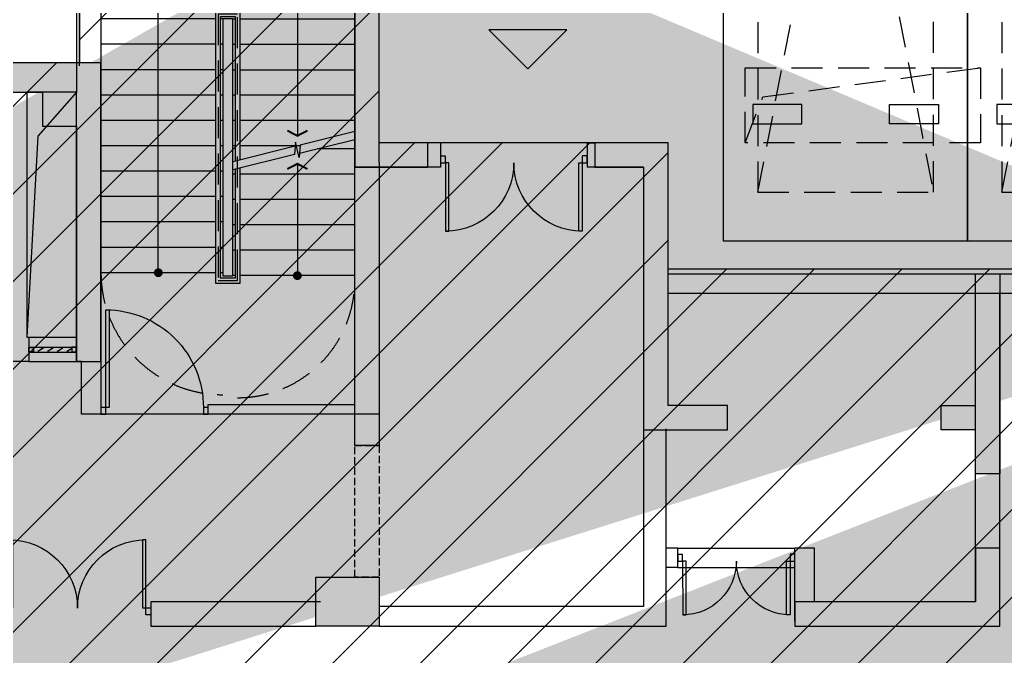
# Model space of a CAD drawing. Header units: millimetres. Extents: x 693907 to 1906102, y -24098 to 332602.
# Drawn here: x 748654 to 758753, y 153846 to 160367 of the extents above; entities that cross this region are included whole.
import ezdxf

# ---------------------------------------------------------------- set-up
doc = ezdxf.new("R2010")
doc.units = ezdxf.units.MM
doc.header["$LTSCALE"] = 100
for name, pattern in [('A6-DK-B1F$0$HIDDEN2', [4.762499999999999, 3.175, -1.5875]), ('X-BF-15$0$DASH', [0.35, 0.25, -0.1]), ('X-BF-15$0$HIDDEN2', [4.762499999999999, 3.175, -1.5875]), ('X-CORE-BF$0$HIDDEN2', [4.762499999999999, 3.175, -1.5875]), ('X-CORE-BF$0$XG-14CORE-SF$0$X1-CORE-SF$0$HIDDEN2', [4.762499999999999, 3.175, -1.5875])]:
    doc.linetypes.add(name, pattern=pattern)
doc.layers.get('Defpoints').update_dxf_attribs({"color": 189})
for name, color, linetype in [('-ACO-TTLB', 153, 'Continuous'), ('15#-HW-B1F$0$S-HATCH-S', 252, 'Continuous'), ('A-HATCH', 251, 'Continuous'), ('A-WIND-IDEN', 244, 'Continuous'), ('A6-DK-B1F$0$A-CONC', 30, 'Continuous'), ('A6-DK-B1F$0$A-PRKG', 175, 'A6-DK-B1F$0$HIDDEN2'), ('A6-DK-B1F$0$A-PRKG-SIGN', 252, 'Continuous'), ('X-BF-15$0$A-WALL', 2, 'Continuous'), ('X-BF-15$0$xref(dwg引用图层)', 7, 'Continuous'), ('X-BF-15$0$XU-CORE-1F-N$0$A-DOOR', 190, 'Continuous'), ('X-BF-15$0$XU-CORE-SF$0$XU-CORE-SF$0$A-STAIR', 142, 'Continuous'), ('X-CORE-BF$0$A-HOLE-FLOR', 242, 'Continuous'), ('X-CORE-BF$0$A-INDEX', 134, 'Continuous'), ('X-CORE-BF$0$A-RAIL', 55, 'Continuous'), ('X-CORE-BF$0$A-STAIR', 142, 'Continuous'), ('X-CORE-BF$0$A-WALL', 2, 'Continuous'), ('X-CORE-BF$0$XU-CORE-28F-1F$0$A-STAIR', 142, 'Continuous'), ('X-CORE-BF$0$XU-CORE-SF$0$A-EVTR', 193, 'Continuous'), ('X-CORE-BF$0$XU-CORE-SF$0$XU-CORE-SF$0$A-DOOR', 190, 'Continuous'), ('X-CORE-BF$0$XU-CORE-SF$0$XU-CORE-SF$0$A-SILL', 135, 'Continuous'), ('X-CORE-BF$0$XU-CORE-SF$0$XU-CORE-SF$0$A-STAIR', 142, 'Continuous'), ('X-CORE-BF$0$XU-CORE-SF$0$XU-CORE-SF$0$A-WIND', 126, 'Continuous'), ('xref(dwg引用图层)', 7, 'Continuous')]:
    doc.layers.add(name, color=color, linetype=linetype)
doc.layers.add('X-CORE-BF$0$XG-14CORE-SF$0$X1-CORE-SF$0$-ACO-PLTW', color=220, linetype='X-CORE-BF$0$XG-14CORE-SF$0$X1-CORE-SF$0$HIDDEN2', plot=False)

# ---------------------------------------------------------------- blocks, each defined once
blk = doc.blocks.new('*U272')
at = {"linetype": 'ByBlock', "lineweight": -2}
for points in [[(85.63800413600178, 734.9259365729326), (85.03035064822492, 34.92620031781171), (50.0303638354689, 34.95658299220056), (50.63801732324574, 734.9563192473214)], [(1415.637503020732, 733.7713949461566), (1415.029849532955, 33.77165869103573), (1450.029836345711, 33.74127601664689), (1450.637489833488, 733.7410122717677)], [(0.0303826743888418, 34.99998681275604), (50.0303638354689, 34.95658299220056), (49.96959848669122, -35.04339063331153), (-0.0303826743888418, -34.99998681275604)], [(1450.029836345711, 33.74127601664689), (1500.029817506791, 33.6978721960914), (1499.969052158013, -36.30210142942069), (1449.969070996933, -36.25869760886521)]]:
    blk.add_lwpolyline(points, close=True, dxfattribs=at)
for centre, start, end in [((50.0303638354689, 34.95658299220056), 359.950262879102, 89.95026287910191), ((1450.02983634571, 33.74127601664689), 89.95026287910191, 179.9502628791019)]:
    blk.add_arc(centre, 699.9999999999999, start, end, dxfattribs=at)
blk = doc.blocks.new('X-CORE-BF$0$XU-CORE-SF$0$A-EVTR-a')
for p, q in [((2.91038304567337e-11, 1825.000000000004), (0, 0)), ((-429.9999999999127, 1700.000000000011), (-429.9999999999709, 1750.000000000007)), ((-379.9999999999418, 1725.000000000004), (-429.9999999999709, 1725.000000000007)), ((380, 1725.000000000004), (430.0000000000291, 1725.000000000007)), ((429.9999999999709, 1700.000000000011), (430.0000000000291, 1750.000000000007)), ((843.999970488745, 915.0000000000218), (-843.9999999999709, 915.0000000000218)), ((550.0000000000291, 3.637978807091713e-12), (-549.9999999999709, 3.637978807091713e-12))]:
    blk.add_line(p, q)
for points in [[(-379.9999999999418, 1775.000000000004), (379.9999999999709, 1775.000000000004), (379.9999999999709, 1675.000000000004), (-379.9999999999127, 1675.000000000004)], [(843.999970488745, 190.0000000000036), (843.999970488745, 130.0000000000036), (-843.9999999999709, 130.0000000000036), (-843.9999999999709, 190.0000000000036)], [(843.999970488745, 100.0000000000036), (843.999970488745, 40.00000000000364), (-843.9999999999709, 40.00000000000364), (-843.9999999999709, 100.0000000000036)]]:
    blk.add_lwpolyline(points, close=True)
for points in [[(-731, 190.0000000000036), (-731, 1625.000000000004), (731.0000000000291, 1625.000000000004), (731.0000000000291, 190.0000000000036)], [(-700, 245.0000000000036), (-700, 1595.000000000004), (700.0000000000291, 1595.000000000004), (700.0000000000291, 245.0000000000036)], [(-399.9999999999709, 245.0000000000036), (-700, 245.0000000000036)], [(-399.9999999999709, 190.0000000000036), (-399.9999999999709, 245.0000000000036)], [(700.0000000000291, 245.0000000000036), (400.0000000000291, 245.0000000000036)], [(400.0000000000291, 245.0000000000036), (400.0000000000291, 190.0000000000036)]]:
    blk.add_lwpolyline(points)
blk.add_circle((2.91038304567337e-11, 1725.227272725901), 60)
blk.add_ellipse((0, 915.0000000000218), major_axis=(-60.06406158313622, 1.2783456e-09), ratio=0.9189189187334816, start_param=-1.570796326775339, end_param=4.712388980404247)
blk = doc.blocks.new('*U236')
for p, q in [((-25, 2.619345e-10), (-25.00000000000004, 489.9999999997092)), ((24.99999999988359, 2.619345e-10), (24.99999999988355, 489.9999999997092))]:
    blk.add_line(p, q)
for points in [[(24.99999999988355, 489.9999999997092), (-25.00000000011646, 489.9999999997092), (-25.00000000011646, 439.9999999997237), (24.99999999988355, 439.9999999997237)], [(24.99999999988355, 489.9999999997092), (-25.00000000011646, 489.9999999997092), (-25.00000000011646, 439.9999999997237), (24.99999999988355, 439.9999999997237)], [(21.99999999988355, 486.9999999997092), (-22.00000000011645, 486.9999999997092), (-22.00000000011645, 442.9999999997237), (21.99999999988355, 442.9999999997237)], [(21.99999999988355, 486.9999999997092), (-22.00000000011645, 486.9999999997092), (-22.00000000011645, 442.9999999997237), (21.99999999988355, 442.9999999997237)], [(15.99999999534339, 395.0000000000073), (12.99999999580905, 395.0000000000073), (12.99999999580905, 398.9013705176549), (-16.00000000488944, 445.0000000000073), (-16.00000000488944, 450.0000000000218), (-13.00000000488944, 450.0000000000073), (-13.00000000488944, 446.0987830509475), (15.99999999580905, 399.9999999995125), (15.99999999580905, 395.0000000000073)], [(15.99999999534339, 295.0000000000073), (12.99999999580905, 295.0000000000073), (12.99999999580905, 298.9013705176549), (-16.00000000488944, 345.0000000000073), (-16.00000000488944, 350.0000000000218), (-13.00000000488944, 350.0000000000073), (-13.00000000488944, 346.0987830509475), (15.99999999580905, 299.9999999995125), (15.99999999580905, 295.0000000000073)], [(15.99999999534339, 195.0000000000073), (12.99999999580905, 195.0000000000073), (12.99999999580905, 198.9013705176549), (-16.00000000488944, 245.0000000000073), (-16.00000000488944, 250.0000000000218), (-13.00000000488944, 250.0000000000073), (-13.00000000488944, 246.0987830509475), (15.99999999580905, 199.9999999995125), (15.99999999580905, 195.0000000000073)], [(15.99999999534339, 95.00000000000728), (12.99999999580905, 95.00000000000728), (12.99999999580905, 98.90137051765487), (-16.00000000488944, 145.0000000000073), (-16.00000000488944, 150.0000000000218), (-13.00000000488944, 150.0000000000073), (-13.00000000488944, 146.0987830509475), (15.99999999580905, 99.99999999951251), (15.99999999580905, 95.00000000000728)], [(24.99999999988359, 0), (-25, 0), (-25, 50), (24.99999999988359, 50)], [(24.99999999988359, 0), (-25, 0), (-25, 50), (24.99999999988359, 50)], [(21.99999999988358, 3), (-22, 3), (-22, 47), (21.99999999988358, 47)], [(21.99999999988358, 3), (-22, 3), (-22, 47), (21.99999999988358, 47)]]:
    blk.add_lwpolyline(points, close=True)
blk = doc.blocks.new('*U237')
at = {"color": 0, "linetype": 'ByBlock', "lineweight": -2}
for points in [[(-85.00000000000955, 1034.999999999999), (-85.00000000000023, 34.99999999999928), (-50.00000000000068, 34.99999999999957), (-50.00000000000909, 1035)], [(-1100, 34.99999999999), (-1050, 34.99999999999014), (-1050, -35.00000000000971), (-1100, -35.0000000000099)], [(-50.00000000000068, 34.99999999999957), (-4.547473508864641e-13, 35.00000000000007), (4.547473508864641e-13, -35.00000000000007), (-49.99999999999955, -35.00000000000062)]]:
    blk.add_lwpolyline(points, close=True, dxfattribs=at)
blk.add_arc((-50.00000000000068, 34.99999999999957), 999.9999999999985, 89.99999999998697, 180.0000000000015, dxfattribs=at)
blk = doc.blocks.new('*U234')
blk.add_line((0, 1146.066007529217), (0, 5.820766091346741e-11))
at = {"const_width": 20}
blk.add_lwpolyline([(-103.2712357440614, 1092.438606896735), (0, 1146.066007529217), (103.2712357440614, 1092.438606896735)], dxfattribs=at)
at = {"const_width": 44.99995500000003}
blk.add_lwpolyline([(-5.763661987613887, -21.7492341932375, 0.9999999999999999), (5.763661987613887, 21.7492341932375, 1)], format="xyb", close=True, dxfattribs=at)
blk = doc.blocks.new('*U235')
blk.add_lwpolyline([(0, 5.820766091346741e-11), (0, 3158.309481982392), (1424.999878989211, 3158.309481982392), (1424.999878989211, 1402.493815902756)])
at = {"const_width": 20}
blk.add_lwpolyline([(1528.271114733272, 1456.121216535237), (1424.999878989211, 1402.493815902756), (1321.728643245149, 1456.121216535237)], dxfattribs=at)
at = {"const_width": 44.99995500000003}
blk.add_lwpolyline([(-5.763661987613887, -21.7492341932375, 0.9999999999999999), (5.763661987613887, 21.7492341932375, 1)], format="xyb", close=True, dxfattribs=at)
blk = doc.blocks.new('X-CORE-BF')
at = {"layer": 'X-CORE-BF$0$A-HOLE-FLOR'}
blk.add_lwpolyline([(10090.00003948266, 11609.99986065071), (9692.60833295955, 11157.47644970033), (9580.000042568485, 9099.999860619952)], dxfattribs=at)
at = {"layer": 'X-CORE-BF$0$A-INDEX'}
for points in [[(12939.99992855525, 11208.20163235982), (12380.27817986027, 11068.27119518608), (12370.57675485882, 10942.15267016719), (12331.77105485302, 11097.37547019045), (12322.06962985155, 10971.25694517155), (11689.99992765986, 10813.23951962364)], [(12373.81056319263, 10984.19217850682), (12939.99992464075, 11125.73951886885)], [(12328.5372465192, 11055.33596185082), (11689.9999283079, 10895.70163229798)]]:
    blk.add_lwpolyline(points, dxfattribs=at)
at = {"layer": 'X-CORE-BF$0$A-RAIL'}
for points in [[(11764.99992833185, 10914.45163230397), (11764.99993498702, 12434.98101666396), (11514.9999344156, 12434.98101666396), (11514.99991914566, 9654.54009588165), (11764.99991914566, 9654.54009588165), (11764.99992772336, 10831.98951963951)], [(11714.99992764585, 10819.48951962014), (11714.99991914566, 9704.54009588165), (11564.99991914566, 9704.54009588165), (11564.99993446232, 12384.98101666396), (11714.99993511927, 12384.98101666396), (11714.9999282831, 10901.95163229178)]]:
    blk.add_lwpolyline(points, dxfattribs=at)
at = {"layer": 'X-CORE-BF$0$A-STAIR'}
blk.add_lwpolyline([(11589.99993449506, 12359.98101666396), (11589.99991914519, 9729.764070178819), (11689.99991914519, 9729.764070178819), (11689.99993981517, 12359.98101666396)], close=True, dxfattribs=at)
at = {"layer": 'X-CORE-BF$0$A-STAIR', "linetype": 'X-CORE-BF$0$HIDDEN2'}
for centre, radius, start, end in [((11539.99994005216, 12409.98101666396), 1200.01065881076, 89.75850966096029, 182.3879942400148), ((11739.99993425806, 12409.98101666396), 1200.01065881076, 357.6120057599852, 90.24149033903963), ((11589.99991938266, 9759.981016663962), 1249.999876814172, 180, 270), ((11739.99991996642, 9679.54009588165), 1200.020725846516, 270, 1.69240073923495)]:
    blk.add_arc(centre, radius, start, end, dxfattribs=at)
at = {"layer": 'X-CORE-BF$0$A-WALL'}
for p, q in [((12940.00004256848, 13609.98101666469), (10340.00004256848, 13609.98101666469)), ((10340.00004256848, 13609.98101666469), (10340.00004256848, 8409.981016664475)), ((12939.99979572283, 8409.981016664417), (12940.00004256848, 13609.98101666469)), ((9380.000042568485, 11609.99986061995), (7260.000042568485, 11609.99986061995)), ((7260.000042568485, 11609.99986061995), (7260.000042568485, 9099.999860619952)), ((9380.000042568485, 9099.999860619952), (9380.000042568485, 11609.99986061995)), ((10090.00003948266, 11609.99986065071), (9580.000042568485, 11609.99986061995)), ((9580.000042568485, 11609.99986061995), (9580.000042568485, 9099.999860619952)), ((10090.00003948266, 9099.999860650714), (10090.00003948266, 11609.99986065071)), ((13189.9995902142, 10889.99984677695), (13189.9998390591, 8309.981016664475)), ((7260.000042568485, 9099.999860619952), (7710.000042568485, 9099.999860619973)), ((7710.000042568485, 9099.999860619973), (7710.000042568485, 8849.999860619973)), ((8810.000042568485, 8849.999860619973), (8810.000042568485, 9099.999860619973)), ((8810.000042568485, 9099.999860619973), (9380.000042568485, 9099.999860619952)), ((9580.000042568485, 9099.999860619952), (9600.000042568485, 9099.999860619952)), ((9600.000042568485, 9099.999860619952), (9600.000042568485, 8849.999860619952)), ((10090.00004256848, 8849.999860619952), (10090.00004256848, 9099.999860619952)), ((10090.00004256848, 9099.999860619952), (10090.00003948266, 9099.999860650714)), ((7710.000042568485, 8849.999860619973), (7582.998118382005, 8849.999860599193)), ((9600.000042568485, 8849.999860619952), (8810.000042568485, 8849.999860619973)), ((10140.00004256848, 8849.999860619952), (10090.00004256848, 8849.999860619952)), ((10140.00004256848, 8309.981016664475), (10140.00004256848, 8849.999860619952)), ((13189.99981976712, 8509.999920076836), (13189.9997917419, 8509.999920076836)), ((13189.9997917419, 8509.999920076836), (13189.9997917419, 8309.981016664475)), ((10340.00004256848, 8409.981016664475), (10340.00004256848, 8409.981016664475)), ((10340.00004256848, 8409.981016664475), (10340.00004256848, 8309.981016664475)), ((11440.00004256848, 8309.98101666442), (11440.00004256848, 8409.981016664478)), ((11440.00004256848, 8409.981016664478), (12939.99979572283, 8409.981016664417)), ((10340.00004256848, 8309.981016664475), (10140.00004256848, 8309.981016664475)), ((11660.00004256848, 8309.981016664475), (11440.00004256848, 8309.98101666442)), ((11780.00004256846, 8309.981016664475), (11660.00004256846, 8309.981016664475)), ((11660.00004256846, 8309.981016664475), (11660.00004256848, 8309.981016664475)), ((13189.9998390591, 8309.981016664475), (11780.00004256848, 8309.981016664475)), ((11780.00004256848, 8309.981016664475), (11780.00004256846, 8309.981016664475))]:
    blk.add_line(p, q, dxfattribs=at)
for points in [[(13189.9995902142, 10889.99984677695), (13189.9995902142, 13859.98101667001), (10090.00003948266, 13859.98101660394), (10090.00003948266, 11609.99986065071)], [(7010.000041480671, 9099.99985512023), (7010.000040899555, 10790.00002438316)]]:
    blk.add_lwpolyline(points, dxfattribs=at)
at = {"layer": 'X-CORE-BF$0$XG-14CORE-SF$0$X1-CORE-SF$0$-ACO-PLTW'}
blk.add_lwpolyline([(11739.99993425806, 12409.98101666396), (11539.99993372319, 12409.98101666396), (11539.99991996642, 9679.54009588165), (11739.99991996642, 9679.54009588165)], close=True, dxfattribs=at)
at = {"layer": 'X-CORE-BF$0$XU-CORE-28F-1F$0$A-STAIR'}
for p, q in [((11714.99998143205, 11579.98101666396), (11689.99998152431, 11579.98101666396)), ((12939.99979572283, 11579.98101666396), (11764.99998130831, 11579.98101666396)), ((11714.99997264714, 11319.98101666396), (11689.99997261407, 11319.98101666396)), ((12939.99979572283, 11319.98101666396), (11764.99997277238, 11319.98101666396)), ((11714.99996386224, 11059.98101666396), (11689.99996370383, 11059.98101666396)), ((12328.8945584279, 11059.98101666396), (11764.99996423645, 11059.98101666396)), ((12379.6404738201, 11059.98101666396), (12341.11966823463, 11059.98101666396)), ((12939.99979572283, 11029.98111208443), (12556.96629750308, 11029.98111208443)), ((11714.99995507732, 10769.98111208443), (11689.99995479359, 10769.98111208443)), ((12939.99979572283, 10769.98111208443), (11764.9999557005, 10769.98111208443)), ((11714.99994629242, 10509.98111208443), (11689.99994588335, 10509.98111208443)), ((12939.99979572283, 10509.98111208443), (11764.99994716457, 10509.98111208443)), ((11714.99993750751, 10249.98111208443), (11689.99993697311, 10249.98111208443)), ((12939.99979572283, 10249.98111208443), (11764.99993862864, 10249.98111208443)), ((11714.9999287226, 9989.981112084432), (11689.99992806287, 9989.981112084432)), ((12939.99979572283, 9989.981112084432), (11764.9999300927, 9989.981112084432)), ((11714.99991993769, 9729.981112084432), (11689.99991915263, 9729.981112084432)), ((12939.99979572283, 9729.981112084432), (11764.99992155677, 9729.981112084432))]:
    blk.add_line(p, q, dxfattribs=at)
for points in [[(11514.99991981302, 12359.98101666396), (10340.00004256848, 12359.98101666396)], [(11589.99991938266, 12359.98101666396), (11564.99991945818, 12359.98101666396)], [(11689.99995492757, 12359.98101666396), (11714.99995485205, 12359.98101666396)], [(11764.99995449721, 12359.98101666396), (12939.99983174174, 12359.98101666396)], [(11514.99991981302, 12099.98101666396), (10340.00004256848, 12099.98101666396)], [(11589.99991938266, 12099.98101666396), (11564.99991945818, 12099.98101666396)], [(11689.99995492757, 12099.98101666396), (11714.99995485205, 12099.98101666396)], [(11764.99995449721, 12099.98101666396), (12939.99983174174, 12099.98101666396)], [(11514.99991981302, 11839.98101666396), (10340.00004256848, 11839.98101666396)], [(11589.99991938266, 11839.98101666396), (11564.99991945818, 11839.98101666396)], [(11689.99995492757, 11839.98101666396), (11714.99995485205, 11839.98101666396)], [(11764.99995449721, 11839.98101666396), (12939.99983174174, 11839.98101666396)], [(11514.99991981302, 11579.98101666396), (10340.00004256848, 11579.98101666396)], [(11589.99991938266, 11579.98101666396), (11564.99991945818, 11579.98101666396)], [(11514.99991981302, 11319.98101666396), (10340.00004256848, 11319.98101666396)], [(11589.99991938266, 11319.98101666396), (11564.99991945818, 11319.98101666396)], [(11514.99991981302, 11059.98101666396), (10340.00004256848, 11059.98101666396)], [(11589.99991938266, 11059.98101666396), (11564.99991945818, 11059.98101666396)], [(11514.99991981302, 10799.98101666396), (10340.00004256848, 10799.98101666396)], [(11589.99991938266, 10799.98101666396), (11564.99991945818, 10799.98101666396)], [(11514.99991981302, 10539.98101666396), (10340.00004256848, 10539.98101666396)], [(11589.99991938266, 10539.98101666396), (11564.99991945818, 10539.98101666396)], [(11514.99991981302, 10279.98101666396), (10340.00004256848, 10279.98101666396)], [(11589.99991938266, 10279.98101666396), (11564.99991945818, 10279.98101666396)], [(11514.99991981302, 10019.98101666396), (10340.00004256848, 10019.98101666396)], [(11589.99991938266, 10019.98101666396), (11564.99991945818, 10019.98101666396)], [(11514.99991981302, 9759.981016663962), (10340.00004256848, 9759.981016663962)], [(11589.99991938266, 9759.981016663962), (11564.99991945818, 9759.981016663962)]]:
    blk.add_lwpolyline(points, dxfattribs=at)
at = {"layer": 'X-CORE-BF$0$XU-CORE-SF$0$XU-CORE-SF$0$A-SILL'}
for points in [[(9600.000042568485, 9099.999860619952), (10090.00004256848, 9099.999860619952)], [(9600.000042568485, 8849.999860619952), (10090.00004256854, 8849.99986062129)]]:
    blk.add_lwpolyline(points, dxfattribs=at)
at = {"layer": 'X-CORE-BF$0$XU-CORE-SF$0$XU-CORE-SF$0$A-STAIR'}
blk.add_lwpolyline([(11440.00004256848, 8309.98101666442), (10340.00004256848, 8309.98101666442)], dxfattribs=at)
at = {"layer": 'X-CORE-BF$0$A-INDEX'}
blk.add_blockref('*U235', (10927.49997965059, 9759.981016663962), dxfattribs=at)
at = {"layer": 'X-CORE-BF$0$A-INDEX', "xscale": -1}
blk.add_blockref('*U234', (12352.4998586398, 9729.981112084432), dxfattribs=at)
at = {"layer": 'X-CORE-BF$0$XU-CORE-SF$0$A-EVTR', "xscale": -1}
blk.add_blockref('X-CORE-BF$0$XU-CORE-SF$0$A-EVTR-a', (8260.000042568543, 9099.999860619973), dxfattribs=at)
at = {"layer": 'X-CORE-BF$0$XU-CORE-SF$0$XU-CORE-SF$0$A-DOOR', "extrusion": (0, 0, -1), "zscale": -1}
blk.add_blockref('*U237', (-10340.00004256848, 8344.981016664431), dxfattribs=at)
at = {"layer": 'X-CORE-BF$0$XU-CORE-SF$0$XU-CORE-SF$0$A-WIND', "rotation": 270}
blk.add_blockref('*U236', (9600.000042568776, 8972.821054963162), dxfattribs=at)
blk = doc.blocks.new('*U274')
at = {"linetype": 'ByBlock', "lineweight": -2}
for points in [[(-0.03038267438884178, -34.99998681275603), (49.96959848669122, -35.04339063331153), (50.0303638354689, 34.95658299220055), (0.03038267438884178, 34.99998681275603)], [(1449.969070996933, -36.25869760886521), (1499.969052158013, -36.30210142942069), (1500.029817506791, 33.6978721960914), (1450.02983634571, 33.74127601664688)], [(84.36193181167042, -735.0735095628213), (84.96958529944723, -35.07377330770037), (49.96959848669122, -35.04339063331153), (49.36194499891437, -735.0431268884323)], [(1414.3614306964, -736.2280511895972), (1414.969084184177, -36.22831493447636), (1449.969070996933, -36.25869760886521), (1449.361417509157, -736.2584338639859)]]:
    blk.add_lwpolyline(points, close=True, dxfattribs=at)
for centre, start, end in [((49.96959848669122, -35.04339063331153), 269.950262879102, 359.950262879102), ((1449.969070996933, -36.25869760886521), 179.950262879102, 269.950262879102)]:
    blk.add_arc(centre, 699.9999999999998, start, end, dxfattribs=at)
blk = doc.blocks.new('*U275')
at = {"linetype": 'ByBlock', "lineweight": -2}
for points in [[(85.5077926743353, 584.9259930896924), (85.0303506482249, 34.92620031781171), (50.0303638354689, 34.95658299220055), (50.50780586157926, 584.956375764081)], [(1115.507404592585, 584.0318743862492), (1115.029962566474, 34.03208161436864), (1150.02994937923, 34.00169893997981), (1150.507391405341, 584.0014917118604)], [(0.03038267438884179, 34.99998681275603), (50.0303638354689, 34.95658299220055), (49.96959848669121, -35.04339063331152), (-0.03038267438884179, -34.99998681275603)], [(1150.02994937923, 34.00169893997981), (1200.02993054031, 33.95829511942432), (1199.969165191533, -36.04167850608776), (1149.969184030452, -35.99827468553227)]]:
    blk.add_lwpolyline(points, close=True, dxfattribs=at)
for centre, start, end in [((50.0303638354689, 34.95658299220055), 359.950262879102, 89.95026287910193), ((1150.02994937923, 34.00169893997981), 89.95026287910193, 179.9502628791019)]:
    blk.add_arc(centre, 549.9999999999998, start, end, dxfattribs=at)
blk = doc.blocks.new('X-BF-15')
at = {"color": 4, "linetype": 'X-BF-15$0$DASH', "ltscale": 3}
blk.add_lwpolyline([(12939.80201494336, 6639.999654809071), (12939.8020149433, 7989.999654809071), (13189.99959511656, 7989.999654809071), (13189.99959511662, 6639.999654809071)], close=True, dxfattribs=at)
at = {"layer": 'X-BF-15$0$A-WALL'}
for p, q in [((13819.93667752229, 11089.99986061995), (13819.93667752229, 10839.99986061995)), ((15319.97205916201, 11091.30200644123), (15319.97205916201, 10841.30200644123)), ((16129.99990116144, 6139.827003200131), (16129.99990116144, 8159.999455447716)), ((16250.01368091223, 6939.39432057977), (16129.99990116144, 6939.440289855469)), ((16250.01368091223, 6739.827003192564), (16250.01368091223, 6939.39432057977)), ((17650.01390697915, 6939.417305217648), (17450.01390697915, 6939.493911880301)), ((17450.01390697915, 6190.184539210401), (17450.01390697915, 6939.49391188036)), ((17650.01390697921, 6389.999654809071), (17650.01390697915, 6939.49391188036)), ((16250.01368091223, 6739.827003192564), (16129.99990116144, 6739.872972468322)), ((12589.99764109033, 6389.827003420098), (10850.06074724221, 6389.82700353465)), ((10850.06074724221, 6389.82700353465), (10850.06074722737, 6139.999654859246)), ((10850.06074722737, 6139.999654859246), (12540.0023876107, 6139.999654753425)), ((13190.0023876107, 6139.827003384358), (16129.99990116144, 6139.827003200131))]:
    blk.add_line(p, q, dxfattribs=at)
at = {"layer": 'X-BF-15$0$A-WALL', "color": 1, "linetype": 'X-BF-15$0$HIDDEN2'}
blk.add_lwpolyline([(16939.86434171032, 11859.99998903106), (19350.0000014643, 11859.99998903106), (19350.0000014643, 11089.99992586672), (16939.86434171032, 11089.99992586672)], close=True, dxfattribs=at)
blk.add_lwpolyline([(16939.86434171032, 11089.99992586672), (17120.00000627959, 11561.8804703083), (19350.0000014643, 11859.99998903106)], dxfattribs=at)
at = {"layer": 'X-BF-15$0$A-WALL'}
for points in [[(13819.93667752229, 11089.99986061995), (13200.36766483184, 11089.99986061995)], [(15319.97205916201, 11091.30200644123), (15409.99434868598, 11091.30200644123)], [(13819.93667752229, 10839.99986061995), (12950.56564252477, 10839.99986061995)], [(15899.99434868598, 10839.99975911534), (15319.97205916201, 10839.99986061995)], [(16149.99451466449, 9749.999656406813), (24239.99347416704, 9749.999652489903)], [(16149.99451466449, 9549.999656406813), (24239.99347416704, 9549.999652489903)], [(17450.01390697915, 6140.087215562467), (19550.00106398123, 6140.00885050144), (19550.00106691776, 9549.999654760642)], [(19300.00095019504, 6390.106174149376), (19300.00095291642, 9549.999654881656)], [(15899.79194113161, 8159.999455446785), (15899.79194113161, 6339.827003197919), (13189.99764109033, 6339.827003380575)]]:
    blk.add_lwpolyline(points, dxfattribs=at)
at = {"layer": 'X-BF-15$0$XU-CORE-SF$0$XU-CORE-SF$0$A-STAIR'}
for p, q in [((16250.01368091223, 6939.417305217648), (17450.01390697915, 6939.417305217707)), ((16250.01368091223, 6739.827003192564), (17450.01390697915, 6739.827003192622))]:
    blk.add_line(p, q, dxfattribs=at)
at = {"layer": 'X-BF-15$0$xref(dwg引用图层)'}
blk.add_blockref('X-CORE-BF', (0, 0), dxfattribs=at)
at = {"layer": 'X-BF-15$0$XU-CORE-1F-N$0$A-DOOR', "xscale": -1, "rotation": 180}
for name, p in [('*U272', (13819.96706019659, 10919.66451459884)), ('*U274', (9350.040450944303, 6289.175937215041)), ('*U275', (16250.01368091223, 6839.610661886167))]:
    blk.add_blockref(name, p, dxfattribs=at)
blk = doc.blocks.new('15#-HW-B1F$0$1616121653', base_point=(510310.1637273663, -168713.9568305279))
at = {"layer": '15#-HW-B1F$0$S-HATCH-S'}
h = blk.add_hatch(color=256, dxfattribs=at)
h.dxf.hatch_style = 1
h.paths.add_polyline_path([(547710.3661771624, -157423.956800355), (547010.3661345802, -157423.9568003549), (547010.3661345802, -157673.9568003549), (547460.3661407642, -157673.9568003549), (547460.3663102058, -160363.9569046612), (548320.3664494455, -160363.9569046612), (548320.3664494455, -160113.9569046612), (547710.3662978378, -160113.9569046612)], flags=17)
edge = h.paths.add_edge_path()
edge.add_line((551860.3934972812, -166453.9568003549), (551860.5646819114, -167953.9568003549))
edge.add_line((551860.5646819114, -167953.9568003549), (551860.5646819114, -168003.9569533721))
edge.add_line((551860.5646819114, -168003.9569533721), (551110.5646819114, -168003.9569533721))
edge.add_line((551110.5646819114, -168003.9569533721), (551110.5646819114, -167753.9569533721))
edge.add_line((551110.5646819114, -167753.9569533721), (551610.3662069929, -167753.9569533721))
edge.add_line((551610.3662069929, -167753.9569533721), (551610.1980571961, -166453.9767687804))
edge.add_line((551610.1980571961, -166453.9767687804), (551360.3934995602, -166453.9767687804))
edge.add_line((551360.3934995602, -166453.9767687804), (551360.3934995602, -165953.9767687804))
edge.add_line((551360.3934995602, -165953.9767687804), (551860.3934995602, -165953.9767687804))
edge.add_line((551860.3934995602, -165953.9767687804), (551860.3934995602, -166453.9767687804))
edge.add_line((551110.5647244691, -162123.956953372), (551860.5646819114, -162123.956953372))
edge.add_line((551860.5646819114, -162123.956953372), (551860.5646819114, -163773.9569046612))
edge.add_line((551860.5646819114, -163773.9569046612), (551610.3662070041, -163773.9569046612))
edge.add_line((551610.3662070041, -163773.9569046612), (551610.3662070041, -162373.9582608762))
edge.add_line((551610.3662070041, -162373.9582608762), (549460.36698539, -162373.9582608762))
edge.add_line((549460.36698539, -162373.9582608762), (549460.36698539, -162123.9569046611))
edge.add_line((549460.36698539, -162123.9569046611), (550860.36698539, -162123.9569046611))
edge.add_line((550860.3668711134, -162123.956953372), (550860.3668711134, -160363.9569046612))
edge.add_line((550860.3668711134, -160363.9569046612), (550360.3668711134, -160363.9569046612))
edge.add_line((550360.3668711134, -160363.9569046612), (550360.3668711134, -160113.9569046612))
edge.add_line((550360.3668711134, -160113.9569046612), (550860.3668711134, -160113.9569046612))
edge.add_line((550860.3668711134, -160113.9569046612), (550860.366871113, -159263.9569046611))
edge.add_line((550860.366871113, -159263.9569046611), (550610.5647244689, -159263.9569046611))
edge.add_line((550610.5647244689, -159263.9569046611), (550610.5647244689, -158763.9569046611))
edge.add_line((550610.5647244689, -158763.9569046611), (551110.5647244689, -158763.9569046611))
edge.add_line((551110.5647244689, -158763.9569046611), (551110.5647244691, -159263.9569046611))
edge.add_line((551110.5647244691, -159263.9569046611), (551110.5647244691, -160363.9569046612))
edge.add_line((551110.5647244691, -160363.9569046612), (551110.3668711134, -160363.9569046612))
edge.add_line((551110.3668711134, -160363.9569046612), (551110.3668711134, -162123.956953372))
edge.add_line((538820.3659660635, -168003.9572796901), (538820.3659703413, -164853.9569076179))
edge.add_line((538820.3659703413, -164853.9569076179), (538570.3659703413, -164853.9569076179))
edge.add_line((538570.3659703413, -164853.9569076179), (538570.3659660635, -166753.9569076179))
edge.add_line((538570.3659660635, -166753.9569076179), (537920.3662070297, -166753.9569076179))
edge.add_line((537920.3662070297, -166753.9569076179), (537920.3662070297, -167003.9569076179))
edge.add_line((537920.3662070297, -167003.9569076179), (538570.3659660635, -167003.9569076179))
edge.add_line((538570.3659660635, -167003.9569076179), (538570.3659660635, -168003.95727969))
edge.add_line((538570.3659660635, -168003.95727969), (538820.3659660635, -168003.9569533721))
edge.add_line((544750.3664408266, -167503.956930495), (544750.3664408266, -167003.9569076179))
edge.add_line((544750.3664408266, -167003.9569076179), (545400.3661998603, -167003.9569076179))
edge.add_line((545400.3661998603, -167003.9569076179), (545400.3661998603, -166753.9569076179))
edge.add_line((545400.3661998603, -166753.9569076179), (544750.3664408266, -166753.9569076179))
edge.add_line((544750.3664408266, -166753.9569076179), (544750.3664444052, -164853.9569076179))
edge.add_line((544750.3664444052, -164853.9569076179), (544500.3664444052, -164853.9569076179))
edge.add_line((544500.3664444052, -164853.9569076179), (544500.3664403413, -168003.9569533721))
edge.add_line((544500.3664403413, -168003.9569533721), (544750.3664408266, -168003.9569533721))
edge.add_line((544750.3664408266, -168003.9569533721), (545000.366449445, -168003.956953372))
edge.add_line((545000.366449445, -168003.956953372), (545000.366449445, -167503.9572796901))
edge.add_line((545000.366449445, -167503.9572796901), (544750.3664408266, -167503.9572796901))
edge.add_line((511160.366210027, -166303.9575310281), (511160.366210027, -168003.9568003549))
edge.add_line((511160.366210027, -168003.9568003549), (537195.3659660628, -168003.9569049267))
edge.add_line((537195.3659660628, -168003.9569049267), (537195.3659660628, -167703.9572309791))
edge.add_line((537195.3659660628, -167703.9572309791), (535250.8848694912, -167703.9572309791))
edge.add_line((535250.8848694912, -167703.9572309791), (535250.630237232, -164953.9569076179))
edge.add_line((535250.630237232, -164953.9569076179), (535000.630237232, -164953.9569076179))
edge.add_line((535000.630237232, -164953.9569076179), (535000.3659660635, -167703.9568003549))
edge.add_line((535000.3659660635, -167703.9568003549), (528120.3670196899, -167703.9568003549))
edge.add_line((528120.3670196899, -167703.9568003549), (528120.3670196899, -164953.9569076179))
edge.add_line((528120.3670196899, -164953.9569076179), (527870.3670196899, -164953.9569076179))
edge.add_line((527870.3670196899, -164953.9569076179), (527870.3670196899, -167703.9572309791))
edge.add_line((527870.3670196899, -167703.9572309791), (524550.3664509684, -167703.9572309791))
edge.add_line((524550.3664509684, -167703.9572309791), (524550.3664509684, -167003.9569076179))
edge.add_line((524550.3664509684, -167003.9569076179), (525200.3662100022, -167003.9569076179))
edge.add_line((525200.3662100022, -167003.9569076179), (525200.3662100022, -166753.9569076179))
edge.add_line((525200.3662100022, -166753.9569076179), (524550.3664509684, -166753.9569076179))
edge.add_line((524550.3664509684, -166753.9569076179), (524550.366450968, -164853.9569076179))
edge.add_line((524550.366450968, -164853.9569076179), (524300.366450968, -164853.9569076179))
edge.add_line((524300.366450968, -164853.9569076179), (524300.3664509684, -167703.9572309791))
edge.add_line((524300.3664509684, -167703.9572309791), (518620.365967586, -167703.9572309791))
edge.add_line((518620.365967586, -167703.9572309791), (518620.3659634838, -164853.9569076179))
edge.add_line((518620.3659634838, -164853.9569076179), (518370.3659634838, -164853.9569076179))
edge.add_line((518370.3659634838, -164853.9569076179), (518370.365967586, -166753.9569076179))
edge.add_line((518370.365967586, -166753.9569076179), (517720.3662085522, -166753.9569076179))
edge.add_line((517720.3662085522, -166753.9569076179), (517720.3662085522, -167003.9569076179))
edge.add_line((517720.3662085522, -167003.9569076179), (518370.365967586, -167003.9569076179))
edge.add_line((518370.365967586, -167003.9569076179), (518370.365967586, -167703.9572309791))
edge.add_line((518370.365967586, -167703.9572309791), (515050.3665363079, -167703.9572309791))
edge.add_line((515050.3665363079, -167703.9572309791), (515050.3665363077, -164953.9569076179))
edge.add_line((515050.3665363077, -164953.9569076179), (514800.3665363077, -164953.9569076179))
edge.add_line((514800.3665363077, -164953.9569076179), (514800.3665363074, -167703.9568003549))
edge.add_line((514800.3665363074, -167703.9568003549), (511460.3662100275, -167703.9572244346))
edge.add_line((511460.3662100275, -167703.9572244346), (511460.3662100275, -165953.9581497548))
edge.add_line((511460.3662100275, -165953.9581497548), (510660.1714238001, -165953.9564994132))
edge.add_line((510660.1714238001, -165953.9564994132), (510660.1644041892, -162323.9576353381))
edge.add_line((510660.1644041892, -162323.9576353381), (511210.3662100274, -162323.9576353381))
edge.add_line((511210.3662100274, -162323.9576353381), (511210.3662100274, -163773.9569005907))
edge.add_line((511210.3662100274, -163773.9569005907), (511460.3662100275, -163773.9569005907))
edge.add_line((511460.3662100275, -163773.9569005907), (511460.3662100275, -162323.9569046611))
edge.add_line((511460.3662100275, -162323.9569046611), (513660.365431642, -162323.9569046611))
edge.add_line((513660.365431642, -162323.9569046611), (513660.365431642, -162073.9569046611))
edge.add_line((513660.365431642, -162073.9569046611), (512310.6233063887, -162073.9569046611))
edge.add_line((512310.6233063887, -162073.9569046611), (512310.3655448144, -160363.9495819206))
edge.add_line((512310.3655448144, -160363.9495819206), (512610.3655459185, -160363.9569046611))
edge.add_line((512610.3655459185, -160363.9569046611), (512610.3655459185, -160113.9569046611))
edge.add_line((512610.3655459185, -160113.9569046611), (512310.5647244688, -160113.9569046611))
edge.add_line((512310.5647244688, -160113.9569046611), (512310.5647244689, -157723.9570779619))
edge.add_line((512310.5647244689, -157723.9570779619), (515410.3668431335, -157723.9570779619))
edge.add_line((515410.3668431335, -157723.9570779619), (515410.3666879151, -160113.9569046612))
edge.add_line((515410.3666879151, -160113.9569046612), (514800.3665363074, -160113.9569046612))
edge.add_line((514800.3665363074, -160113.9569046612), (514800.3665363074, -160363.9569046612))
edge.add_line((514800.3665363074, -160363.9569046612), (515660.3666755471, -160363.9569046612))
edge.add_line((515660.3666755471, -160363.9569046612), (515660.3668462484, -157723.9570779619))
edge.add_line((515660.3668462484, -157723.9570779619), (518370.3665362751, -157723.9570779619))
edge.add_line((518370.3665362751, -157723.9570779619), (518370.3665391605, -159413.9569696178))
edge.add_line((518370.3665391605, -159413.9569696178), (518193.366539771, -159413.956969908))
edge.add_line((518193.366539771, -159413.956969908), (518193.366539771, -159663.956969908))
edge.add_line((518193.366539771, -159663.956969908), (518943.3646137904, -159663.9572471022))
edge.add_line((518943.3646137904, -159663.9572471022), (518943.3646137904, -159413.956969908))
edge.add_line((518943.3646137904, -159413.956969908), (518620.3665394516, -159413.956969908))
edge.add_line((518620.3665394516, -159413.956969908), (518620.3665363079, -156903.9571005066))
edge.add_line((518620.3665363079, -156903.9571005066), (521100.3668231948, -156903.9569860597))
edge.add_line((521100.3668231948, -156903.9569860597), (521100.3669657383, -157253.956969632))
edge.add_line((521100.3669657383, -157253.956969632), (521450.3666765384, -157253.956969632))
edge.add_line((521450.3666765384, -157253.956969632), (521450.366533995, -159663.956969908))
edge.add_line((521450.366533995, -159663.956969908), (521700.366533995, -159663.956969908))
edge.add_line((521700.366533995, -159663.956969908), (521700.366533995, -156603.9571385158))
edge.add_line((521700.366533995, -156603.9571385158), (518320.3665363079, -156603.9571385158))
edge.add_line((518320.3665363079, -156603.9571385158), (518320.3665363079, -157423.9568003549))
edge.add_line((518320.3665363079, -157423.9568003549), (512010.5647244689, -157423.9568003549))
edge.add_line((512010.5647244689, -157423.9568003549), (512010.5647244689, -160363.9569046611))
edge.add_line((512010.5647244689, -160363.9569046611), (512010.5647244625, -161973.9576353381))
edge.add_line((512010.5647244625, -161973.9576353381), (510310.1637273663, -161973.9576353381))
edge.add_line((510310.1637273663, -161973.9576353381), (510310.1721006203, -166303.9557775667))
edge.add_line((510310.1721006203, -166303.9557775667), (511160.3676106065, -166303.957531031))
edge.add_line((541719.9700723749, -156653.956969632), (542020.3661625583, -156653.9569843916))
edge.add_line((541420.3661742941, -156653.9569932889), (544750.366449445, -156653.9571367822))
edge.add_line((544750.366449445, -156653.9571367822), (544750.366449445, -157423.9568003549))
edge.add_line((544750.366449445, -157423.9568003549), (545250.366449445, -157423.9568003549))
edge.add_line((545250.366449445, -157423.9568003549), (545250.366449445, -157673.9568003549))
edge.add_line((545250.366449445, -157673.9568003549), (544750.366449445, -157673.9568003549))
edge.add_line((544750.366449445, -157673.9568003549), (544750.366449445, -159413.9569696178))
edge.add_line((544750.366449445, -159413.9569696178), (544927.3664459819, -159413.956969908))
edge.add_line((544927.3664459819, -159413.956969908), (544927.3664459819, -159663.956969908))
edge.add_line((544927.3664459819, -159663.956969908), (544700.3664459819, -159663.956969908))
edge.add_line((544700.3664459819, -159663.956969908), (544177.368371963, -159663.956969908))
edge.add_line((544177.368371963, -159663.956969908), (544177.368371963, -159413.956969908))
edge.add_line((544177.368371963, -159413.956969908), (544500.366449445, -159413.956969908))
edge.add_line((544500.366449445, -159413.956969908), (544500.366449445, -156903.956969908))
edge.add_line((544500.366449445, -156903.956969908), (542020.3661625583, -156903.956969908))
edge.add_line((542020.3661625583, -156903.956969908), (542020.3661625583, -157253.956969632))
edge.add_line((542020.3661625583, -157253.956969632), (541670.3661666715, -157253.956969632))
edge.add_line((541670.3661666715, -157253.956969632), (541670.3661718341, -159663.956969908))
edge.add_line((541670.3661718341, -159663.956969908), (541420.3661718341, -159663.956969908))
edge.add_line((541420.3661718341, -159663.956969908), (541420.3663943631, -157253.956969632))
edge.add_line((541420.3663943631, -157253.956969632), (541420.3661742941, -157253.956969632))
edge.add_line((541420.3661742941, -157253.956969632), (541420.3661742941, -156653.956969632))
edge.add_line((511160.3664914265, -168513.9568305279), (511560.3664914265, -168513.9568305279))
edge.add_line((511360.3664914265, -168713.9568305279), (511360.3664914265, -168313.9568305279))
edge.add_line((511460.3662100279, -162373.9568881253), (511460.3662100279, -162373.9569046611))
edge.add_line((524550.3667518287, -154918.9572309791), (524550.366150107, -154653.9571005066))
edge.add_line((524550.366150107, -154653.9571005066), (521100.3665920094, -154653.9571005066))
edge.add_line((521100.3665920094, -154653.9571005066), (521100.3665920094, -155253.9571005066))
edge.add_line((521100.3665920094, -155253.9571005066), (521700.366533995, -155253.9571005066))
edge.add_line((521700.366533995, -155253.9571005066), (521700.366533995, -154903.9571005066))
edge.add_line((521700.366533995, -154903.9571005066), (524300.3665339949, -154903.9571005066))
edge.add_line((524300.3665339949, -154903.9571005066), (524300.3670196899, -155003.956969908))
edge.add_line((524300.3670196899, -155003.956969908), (524300.3670196899, -157673.9568003549))
edge.add_line((524300.3670196899, -157673.9568003549), (525050.3670196899, -157673.9568003549))
edge.add_line((525050.3670196899, -157673.9568003549), (525050.3670196899, -157423.9568003549))
edge.add_line((525050.3670196899, -157423.9568003549), (524550.3670196899, -157423.9568003549))
edge.add_line((524550.3670196899, -157423.9568003549), (524550.3670196899, -155218.9572309791))
edge.add_line((524550.3670196899, -155218.9572309791), (524550.366450968, -155218.9572309791))
edge.add_line((524550.366450968, -155218.9572309791), (524550.366450968, -154918.9572309791))
h = blk.add_hatch(color=256, dxfattribs=at)
h.dxf.hatch_style = 1
h.paths.add_polyline_path([(524550.366150107, -154653.9571005066), (521100.3665920094, -154653.9571005066), (521100.3665920094, -155253.9571005066), (521700.366533995, -155253.9571005066), (521700.366533995, -154903.9571005066), (524300.3665339949, -154903.9571005066), (524300.3670196899, -155003.956969908), (524300.3670196899, -157673.9568003549), (525050.3670196899, -157673.9568003549), (525050.3670196899, -157423.9568003549), (524550.3670196899, -157423.9568003549), (524550.3670196899, -155218.9572309791), (524550.366450968, -155218.9572309791), (524550.366450968, -154918.9572309791)])
h = blk.add_hatch(color=256, dxfattribs=at)
h.dxf.hatch_style = 1
h.paths.add_polyline_path([(521700.366533995, -156603.9571385158), (518320.3665363079, -156603.9571385158), (518320.3665363079, -157423.9568003549), (512010.5647244689, -157423.9568003549), (512010.5647244689, -160363.9569046611), (512010.5647244625, -161973.9576353381), (510310.1637273663, -161973.9576353381), (510310.1721006203, -166303.9557775667), (511160.366210027, -166303.9575310281), (511160.366210027, -168003.9568003549), (537195.3659660628, -168003.9569049267), (537195.3659660628, -167703.9572309791), (535250.8848694912, -167703.9572309791), (535250.630237232, -164953.9569076179), (535000.630237232, -164953.9569076179), (535000.3659660635, -167703.9568003549), (528120.3670196899, -167703.9568003549), (528120.3670196899, -164953.9569076179), (527870.3670196899, -164953.9569076179), (527870.3670196899, -167703.9572309791), (524550.3664509684, -167703.9572309791), (524550.3664509684, -167003.9569076179), (525200.3662100022, -167003.9569076179), (525200.3662100022, -166753.9569076179), (524550.3664509684, -166753.9569076179), (524550.366450968, -164853.9569076179), (524300.366450968, -164853.9569076179), (524300.3664509684, -167703.9572309791), (518620.365967586, -167703.9572309791), (518620.3659634838, -164853.9569076179), (518370.3659634838, -164853.9569076179), (518370.365967586, -166753.9569076179), (517720.3662085522, -166753.9569076179), (517720.3662085522, -167003.9569076179), (518370.365967586, -167003.9569076179), (518370.365967586, -167703.9572309791), (515050.3665363079, -167703.9572309791), (515050.3665363077, -164953.9569076179), (514800.3665363077, -164953.9569076179), (514800.3665363074, -167703.9568003549), (511460.3662100275, -167703.9572244346), (511460.3662100275, -165953.9581497548), (510660.1714238001, -165953.9564994132), (510660.1644041892, -162323.9576353381), (511210.3662100274, -162323.9576353381), (511210.3662100274, -163773.9569005907), (511460.3662100275, -163773.9569005907), (511460.3662100275, -162323.9569046611), (513660.365431642, -162323.9569046611), (513660.365431642, -162073.9569046611), (512310.6233063887, -162073.9569046611), (512310.3655448144, -160363.9495819206), (512610.3655459185, -160363.9569046611), (512610.3655459185, -160113.9569046611), (512310.5647244688, -160113.9569046611), (512310.5647244689, -157723.9570779619), (515410.3668431335, -157723.9570779619), (515410.3666879151, -160113.9569046612), (514800.3665363074, -160113.9569046612), (514800.3665363074, -160363.9569046612), (515660.3666755471, -160363.9569046612), (515660.3668462484, -157723.9570779619), (518370.3665362751, -157723.9570779619), (518370.3665391605, -159413.9569696178), (518193.366539771, -159413.956969908), (518193.366539771, -159663.956969908), (518943.3646137904, -159663.9572471022), (518943.3646137904, -159413.956969908), (518620.3665394516, -159413.956969908), (518620.3665363079, -156903.9571005066), (521100.3668231948, -156903.9569860597), (521100.3669657383, -157253.956969632), (521450.3666765384, -157253.956969632), (521450.366533995, -159663.956969908), (521700.366533995, -159663.956969908)])
h = blk.add_hatch(color=256, dxfattribs=at)
h.dxf.hatch_style = 1
h.paths.add_polyline_path([(527260.3668804497, -160363.9569046612), (528120.3670196899, -160363.9569046612), (528120.3670196899, -160113.9569046612), (527510.3668680817, -160113.9569046612), (527510.3668680817, -157423.9568003549), (526760.3667048246, -157423.9568003549), (526760.3667048246, -157673.9568003549), (527260.3667048246, -157673.9568003549)], flags=17)
h = blk.add_hatch(color=256, dxfattribs=at)
h.dxf.hatch_style = 1
h.paths.add_polyline_path([(524550.3688830191, -160523.9569046611), (524300.3670196899, -160523.9569046611), (524300.3670196899, -157673.9568003549), (524550.3688830191, -157673.9568003549)])
h = blk.add_hatch(color=256, dxfattribs=at)
h.dxf.hatch_style = 1
h.paths.add_polyline_path([(530660.3674416326, -160363.9569046612), (530310.3674416326, -160363.9569046612), (530310.3674416326, -160113.9569046612), (530660.3674416326, -160113.9569046612), (530660.3674416326, -158763.9569046611), (530910.3674416326, -158763.9569046611), (530910.3674416326, -160363.9569046612), (530910.3674416326, -160813.9569046612), (530660.3674416326, -160813.9569046612)], flags=17)
h = blk.add_hatch(color=256, dxfattribs=at)
h.dxf.hatch_style = 1
h.paths.add_polyline_path([(530660.3675556339, -161573.9569046612), (530660.3675556339, -162123.9569046611), (528810.3675378754, -162123.9569046611), (528810.3675378754, -162373.9569046611), (530910.3675556339, -162373.9569046611), (530910.3675556339, -161573.9569046612)])
h = blk.add_hatch(color=256, dxfattribs=at)
h.dxf.hatch_style = 1
h.paths.add_polyline_path([(523900.3688830191, -161873.9569046611), (524550.3688830191, -161873.9569046611), (524550.3688830191, -162373.9569046611), (523900.3688830191, -162373.9569046611)])
at = {"color": 0, "linetype": 'ByBlock', "lineweight": -2}
for points in [[(524550.3667518287, -154918.9572309791), (524550.366150107, -154653.9571005066), (521100.3665920094, -154653.9571005066), (521100.3665920094, -155253.9571005066), (521700.366533995, -155253.9571005066), (521700.366533995, -154903.9571005066), (524300.3665339949, -154903.9571005066), (524300.3670196899, -155003.956969908), (524300.3670196899, -157673.9568003549), (525050.3670196899, -157673.9568003549), (525050.3670196899, -157423.9568003549), (524550.3670196899, -157423.9568003549), (524550.3670196899, -155218.9572309791), (524550.366450968, -155218.9572309791), (524550.366450968, -154918.9572309791), (524550.366450968, -154918.9572309791)], [(518620.3665363079, -156903.9571005066), (521100.3668231948, -156903.9569860597), (521100.3669657383, -157253.956969632), (521450.3666765384, -157253.956969632), (521450.366533995, -159663.956969908), (521700.366533995, -159663.956969908), (521700.366533995, -156603.9571385158), (518320.3665363079, -156603.9571385158)]]:
    blk.add_lwpolyline(points, dxfattribs=at)
for points in [[(527260.3668804497, -160363.9569046612), (528120.3670196899, -160363.9569046612), (528120.3670196899, -160113.9569046612), (527510.3668680817, -160113.9569046612), (527510.3668680817, -157423.9568003549), (526760.3667048246, -157423.9568003549), (526760.3667048246, -157673.9568003549), (527260.3667048246, -157673.9568003549)], [(530660.3674416326, -160363.9569046612), (530310.3674416326, -160363.9569046612), (530310.3674416326, -160113.9569046612), (530660.3674416326, -160113.9569046612), (530660.3674416326, -158763.9569046611), (530910.3674416326, -158763.9569046611), (530910.3674416326, -160363.9569046612), (530910.3674416326, -160813.9569046612), (530660.3674416326, -160813.9569046612)], [(530660.3675556339, -161573.9569046612), (530660.3675556339, -162123.9569046611), (528810.3675378754, -162123.9569046611), (528810.3675378754, -162373.9569046611), (530910.3675556339, -162373.9569046611), (530910.3675556339, -161573.9569046612)]]:
    blk.add_lwpolyline(points, close=True, dxfattribs=at)
for points in [[(524550.3688830191, -160523.9569046611), (524300.3670196899, -160523.9569046611), (524300.3670196899, -157673.9568003549), (524550.3688830191, -157673.9568003549)], [(523900.3688830191, -161873.9569046611), (524550.3688830191, -161873.9569046611), (524550.3688830191, -162373.9569046611), (523900.3688830191, -162373.9569046611)]]:
    blk.add_lwpolyline(points, close=True)
blk = doc.blocks.new('15#-HW-B1F')
at = {"color": 0, "linetype": 'ByBlock', "lineweight": -2}
blk.add_blockref('15#-HW-B1F$0$1616121653', (-1050.202764060232, -200.0002652678813), dxfattribs=at)
blk = doc.blocks.new('BF1')
at = {"layer": 'xref(dwg引用图层)'}
blk.add_blockref('15#-HW-B1F', (-3070, 148015), dxfattribs=at)
blk = doc.blocks.new('dttc')
at = {"layer": 'A-HATCH'}
h = blk.add_hatch(dxfattribs=at)
h.set_pattern_fill('ANSI31', color=256, scale=200)
h.set_pattern_definition([(45, (0, 0), (-449.0128060534576, 449.0128060534577), [])])
h.paths.add_polyline_path([(-2419.801764883567, 154554.9989307963), (-3270.006142129889, 154554.9989307963), (-3270.006142129889, 148524.999764905), (24400, 148524.999764905), (24397.76055161189, 152705.0000596298), (27992.23886729591, 152704.9999936554), (27994.47831568401, 148449.9999999999), (37479.80175269814, 148455.0000258134), (37430.19232975459, 154404.9996118879), (36680.19237231195, 154404.9996118879), (36680.19237231195, 159124.9999999999), (30319.99409728823, 159104.9997649051), (30319.99413046835, 159874.9994284778), (27241.43555604969, 159874.9995611362), (27267.1530804825, 161852.7395305472), (24139.99361390667, 161874.5973438261), (24139.99361390667, 159104.9997649051), (21179.99376551434, 159104.9997616407), (21179.99376551434, 157811.5446199171), (13079.99451592495, 157811.5446199171), (13079.99451592495, 159104.9997649051), (10119.99466753309, 159104.9997649051), (10119.99409881106, 161874.9994647534), (7050, 161874.9994647534), (7050, 159924.9994267442), (3889.994184151059, 159924.9994267442), (3889.994184151059, 159104.9997649051), (-2419.801764883567, 159104.9997649051)])
blk.add_lwpolyline([(-3270.006142129889, 148524.999764905), (24400, 148524.999764905), (24397.76055161189, 152705.0000596298), (27992.23886729591, 152704.9999936554), (27994.47831568401, 148449.9999999999), (37479.80175269814, 148455.0000258134), (37430.19232975459, 154404.9996118879), (36680.19237231195, 154404.9996118879), (36680.19237231195, 159124.9999999999), (30319.99409728823, 159104.9997649051), (30319.99413046835, 159874.9994284778), (27241.43555604969, 159874.9995611362), (27267.1530804825, 161852.7395305472), (24139.99361390667, 161874.5973438261), (24139.99361390667, 159104.9997649051), (21179.99376551434, 159104.9997616407), (21179.99376551434, 157811.5446199171), (13079.99451592495, 157811.5446199171), (13079.99451592495, 159104.9997649051), (10119.99466753309, 159104.9997649051), (10119.99409881106, 161874.9994647534), (7050, 161874.9994647534), (7050, 159924.9994267442), (3889.994184151059, 159924.9994267442)], dxfattribs=at)
blk = doc.blocks.new('A6-DK-B1F$0$标准车位')
blk.add_lwpolyline([(350, 4599.999999999767), (1250, -2.328306436538696e-10), (2150, 4599.999999999767)])
blk.add_lwpolyline([(350, 4599.999999999767), (2150, 4599.999999999767), (2150, -2.328306436538696e-10), (350, -2.328306436538696e-10)], close=True)
at = {"layer": 'A6-DK-B1F$0$A-PRKG-SIGN'}
for points in [[(0, -200.0000000002328), (2500, -200.0000000002328), (2500, 5099.999999999767), (0, 5099.999999999767)], [(300, 3899.999999999767), (800, 3899.999999999767), (800, 3699.999999999767), (300, 3699.999999999767)], [(2200, 3899.999999999767), (1700, 3899.999999999767), (1700, 3699.999999999767), (2200, 3699.999999999767)]]:
    blk.add_lwpolyline(points, close=True, dxfattribs=at)
at = {"layer": 'Defpoints', "color": 8, "linetype": 'A6-DK-B1F$0$HIDDEN2', "extrusion": (-5.180316286250142e-09, 4.961780616979029e-22, 1)}
for points, elevation in [([(349.9999999998399, 1499.999999999738), (-145.0000000001601, 2357.365149746329)], 1.813110700187547e-06), ([(2149.999999999694, 1499.999999999738), (2644.999999999694, 2357.365149746329)], 1.113768001543723e-05)]:
    blk.add_lwpolyline(points, dxfattribs=dict(at, elevation=elevation))

msp = doc.modelspace()

# ---------------------------------------------------------------- hatches: boundary and pattern name
at = {"layer": 'A-HATCH'}
h = msp.add_hatch(color=256, dxfattribs=at)
h.dxf.hatch_style = 1
h.paths.add_polyline_path([(753461.801175467, 160264.6904623075), (753861.801175467, 159864.6904623075), (754261.801175467, 160264.6904623075)])

# ---------------------------------------------------------------- linework, layer by layer
at = {"layer": 'A-WIND-IDEN'}
msp.add_lwpolyline([(753461.801175467, 160264.6904623075), (753861.801175467, 159864.6904623075), (754261.801175467, 160264.6904623075)], close=True, dxfattribs=at)
at = {"layer": 'A6-DK-B1F$0$A-CONC'}
msp.add_line((749266.8784428022, 159895.0041482272), (749266.8784428022, 200630.0041482276), dxfattribs=at)

# ---------------------------------------------------------------- block references
at = {"layer": '-ACO-TTLB'}
for name, p in [('BF1', (742216.8784428034, 0)), ('dttc', (742216.8784407293, -8.744536899030209e-07))]:
    msp.add_blockref(name, p, dxfattribs=at)
at = {"layer": 'A6-DK-B1F$0$A-PRKG', "linetype": 'ByBlock', "extrusion": (-5.180316286250142e-09, -4.991129900400898e-22, -1), "zscale": -1, "rotation": 180}
for p in [(-755866.8784448664, 163200.0041533578, -0.003914795018401298), (-758366.8784448664, 163200.0041533578, -0.003927745809116923)]:
    msp.add_blockref('A6-DK-B1F$0$标准车位', p, dxfattribs=at)
at = {"layer": 'xref(dwg引用图层)'}
msp.add_blockref('X-BF-15', (739146.8784002358, 148015.00013938), dxfattribs=at)

doc.saveas('drawing.dxf')
